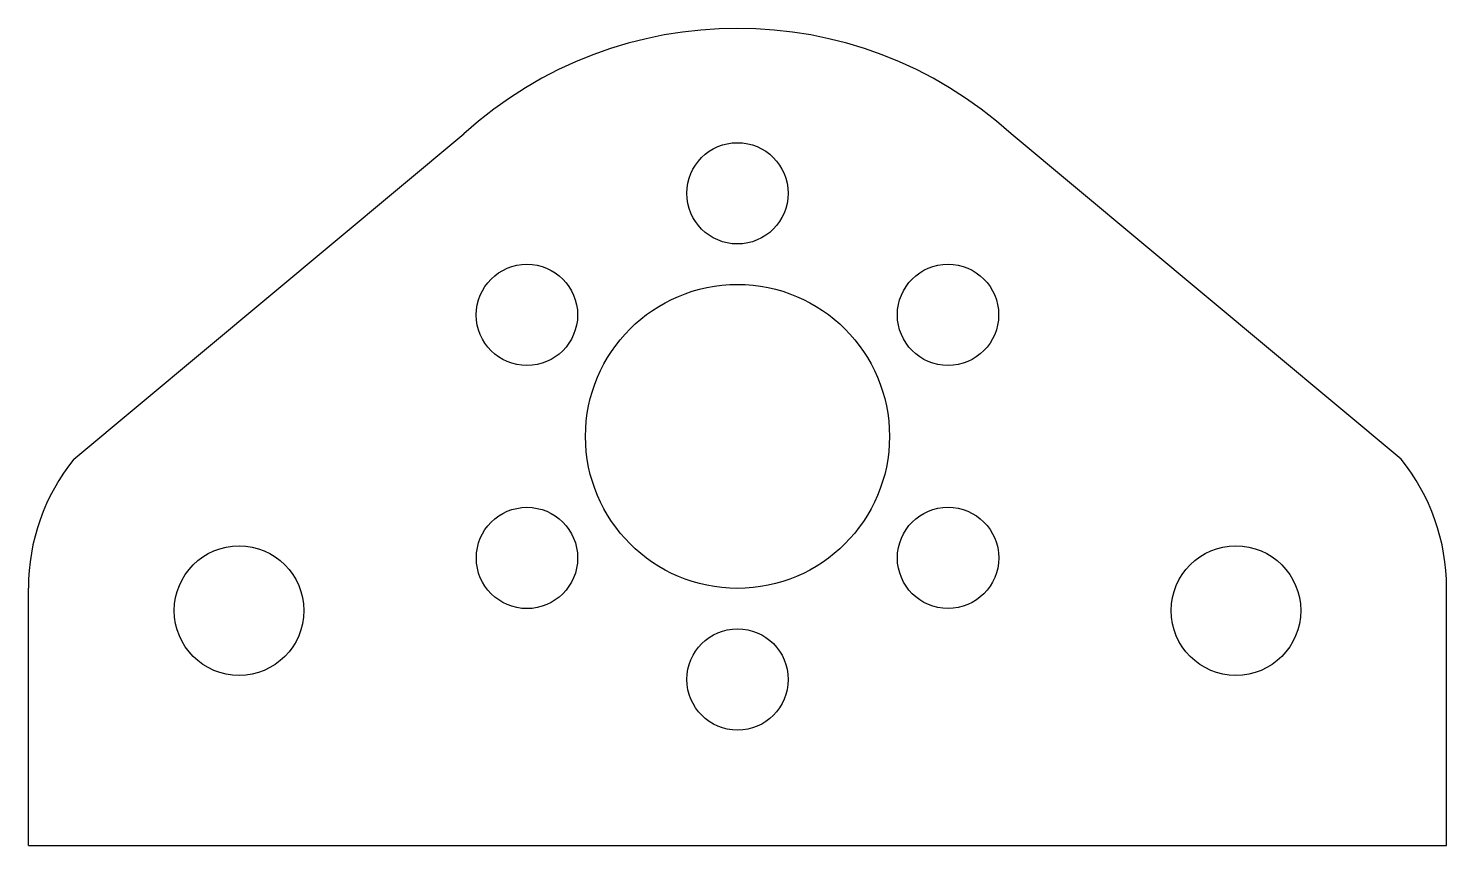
# Model space of a CAD drawing. Header units: millimetres. Extents: x -17.5 to 17.5, y -10.1 to 10.1.
import ezdxf

# ---------------------------------------------------------------- set-up
doc = ezdxf.new("R2010")
doc.units = ezdxf.units.MM

msp = doc.modelspace()

# ---------------------------------------------------------------- linework, layer by layer
at = {"color": 7, "linetype": 'Continuous', "lineweight": 25}
for p, q in [((-16.376, -0.562), (-6.757, 7.466)), ((16.376, -0.562), (6.757, 7.466)), ((-17.5, -10.1), (-17.5, -3.744)), ((17.5, -10.1), (17.5, -3.744)), ((-17.5, -10.1), (17.5, -10.1))]:
    msp.add_line(p, q, dxfattribs=at)
for centre, radius in [((-0.001, 5.999), 1.25), ((-5.196, 2.998), 1.25), ((5.195, 3), 1.25), ((0, 0), 3.75), ((5.196, -2.998), 1.25), ((-5.195, -3), 1.25), ((-12.3, -4.3), 1.6), ((12.3, -4.3), 1.6), ((0.001, -5.999), 1.25)]:
    msp.add_circle(centre, radius, dxfattribs=at)
for centre, radius, start, end in [((0, 0), 10.07, 47.853, 132.147), ((-12.437, -3.744), 5.063, 141.0694, 180), ((12.437, -3.744), 5.063, 0, 38.9306)]:
    msp.add_arc(centre, radius, start, end, dxfattribs=at)

doc.saveas('drawing.dxf')
